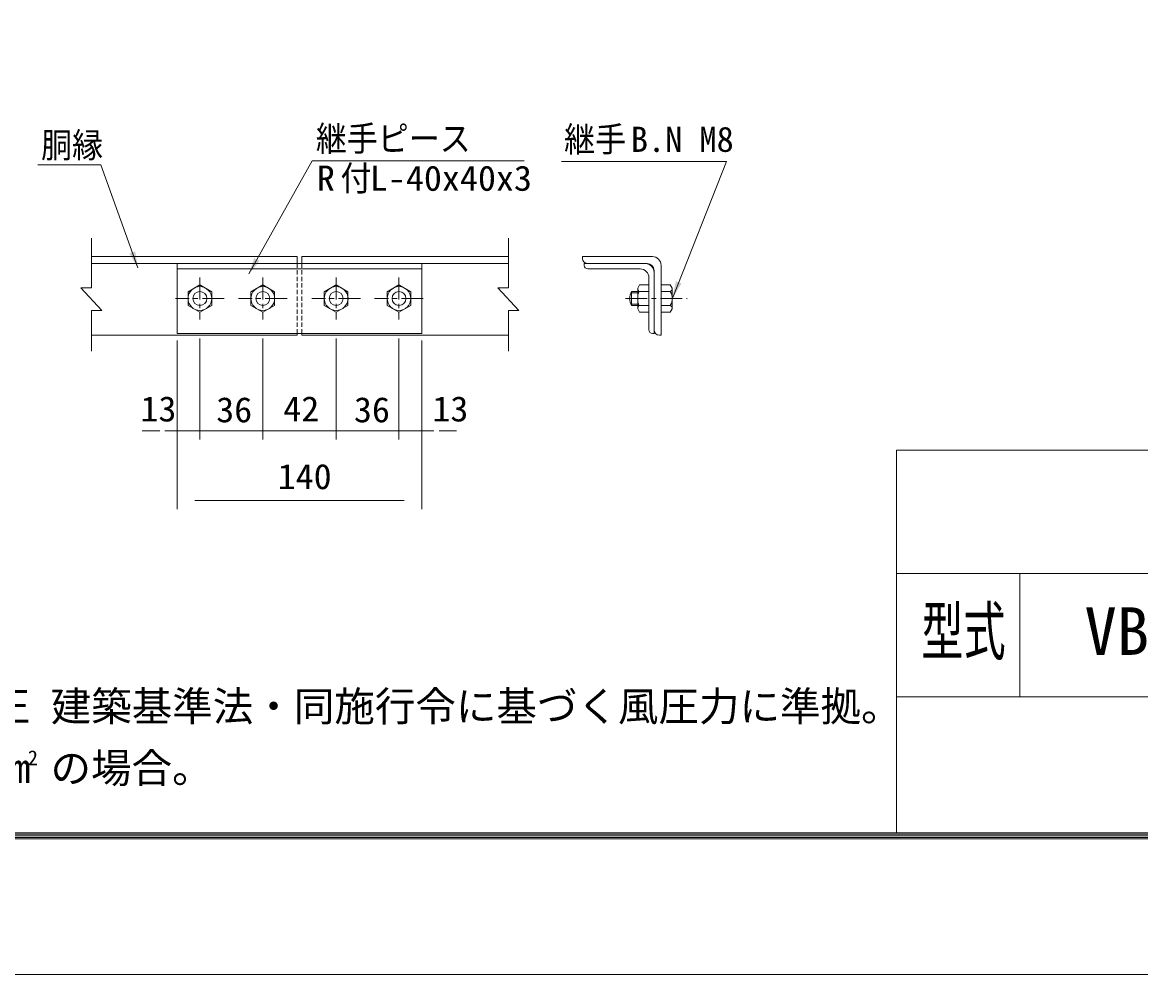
# Model space of a CAD drawing. Units: millimetres, scale not verified, with parts at other scales. Extents: x -4455 to 4455, y -3150 to 3150.
# Drawn here: x 747 to 2668, y -3150 to -1513 of the extents above; entities that cross this region are included whole.
import ezdxf
from ezdxf.enums import TextEntityAlignment as Align

# ---------------------------------------------------------------- set-up
doc = ezdxf.new("R2010")
doc.units = ezdxf.units.MM
doc.header["$LTSCALE"] = 30
doc.linetypes.add('USER1', pattern=[2, 1.25, -0.25, 0.25, -0.25])
doc.linetypes.add('USER2', pattern=[0.375, 0.25, -0.125])
doc.layers.add('0-4_7詳細', color=7, linetype='Continuous', lineweight=18)
doc.layers.add('0-F_D-TTL', color=7, linetype='Continuous', lineweight=9)
doc.layers.add('0-E_D-TTL-TXT', color=7, linetype='Continuous')
doc.styles.add('ＭＳ ゴシック', font='')
doc.styles.get('ＭＳ ゴシック').set_extended_font_data('MS Gothic')

msp = doc.modelspace()

# ---------------------------------------------------------------- linework, layer by layer
at = {"layer": '0-4_7詳細', "color": 4}
for p, q in [((865.58, -1969.57), (865.58, -1883.98)), ((1581.85, -1969.57), (1581.85, -1883.98)), ((847.58, -1969.57), (883.58, -2008.34)), ((865.58, -1969.57), (847.58, -1969.57)), ((1563.85, -1969.57), (1599.85, -2008.34)), ((1581.85, -1969.57), (1563.85, -1969.57)), ((865.58, -2008.34), (865.58, -2078.53)), ((865.58, -2008.34), (883.58, -2008.34)), ((1581.85, -2008.34), (1599.85, -2008.34)), ((1581.85, -2008.34), (1581.85, -2078.53))]:
    msp.add_line(p, q, dxfattribs=at)
at = {"layer": '0-4_7詳細', "lineweight": 9}
for p, q in [((1218.71, -1915.91), (865.58, -1915.91)), ((1218.71, -1927.91), (1218.71, -1915.91)), ((1581.85, -1915.91), (1227.11, -1915.91)), ((1227.11, -1927.91), (1227.11, -1915.91)), ((1581.85, -1927.91), (865.58, -1927.91)), ((1012.91, -1927.91), (1012.91, -2047.91)), ((1432.91, -1936.91), (1012.91, -1936.91)), ((1432.91, -1927.91), (1432.91, -2047.91)), ((1817.2, -1927.91), (1712.2, -1927.91)), ((1712.2, -1927.91), (1712.2, -1930.91)), ((1820.2, -1927.91), (1718.2, -1927.91)), ((1808.2, -1936.91), (1718.2, -1936.91)), ((1832.2, -2041.91), (1832.2, -1939.91)), ((1844.2, -2050.91), (1844.2, -1930.91)), ((1823.2, -1951.91), (1823.2, -2026.91)), ((1823.2, -2041.91), (1823.2, -1951.91)), ((1832.2, -2047.91), (1832.2, -1942.91)), ((1793.34, -1999.91), (1793.34, -1975.91)), ((1804, -1975.91), (1793.34, -1975.91)), ((1804, -2005.67), (1804, -1970.15)), ((1806.06, -1975.91), (1823.2, -1975.91)), ((1823.2, -2011.43), (1823.2, -1964.39)), ((1844.2, -1964.39), (1844.2, -2011.43)), ((1860, -1975.91), (1844.2, -1975.91)), ((1863.4, -1970.27), (1863.4, -2005.55)), ((1804, -1999.91), (1793.34, -1999.91)), ((1804, -2005.67), (1807.32, -2011.43)), ((1806.06, -1999.91), (1823.2, -1999.91)), ((1807.32, -2011.43), (1823.2, -2011.43)), ((1860, -1999.91), (1844.2, -1999.91)), ((1218.71, -2050.91), (865.58, -2050.91)), ((1432.91, -2047.91), (1012.91, -2047.91)), ((1218.71, -2050.91), (1218.71, -2044.91)), ((1227.11, -2050.91), (1227.11, -2044.91)), ((1581.85, -2050.91), (1227.11, -2050.91)), ((1832.2, -2047.91), (1829.2, -2047.91)), ((1844.2, -2050.91), (1841.2, -2050.91))]:
    msp.add_line(p, q, dxfattribs=at)
at = {"layer": '0-4_7詳細', "color": 3, "linetype": 'USER2'}
for p, q in [((1218.71, -1927.91), (1218.71, -2047.91)), ((1227.11, -1927.91), (1227.11, -2047.91))]:
    msp.add_line(p, q, dxfattribs=at)
at = {"layer": '0-4_7詳細', "color": 1, "linetype": 'USER1'}
for p, q in [((1051.91, -1951.97), (1051.91, -2023.71)), ((1159.91, -1951.97), (1159.91, -2023.71)), ((1285.91, -1951.97), (1285.91, -2023.71)), ((1393.91, -1951.97), (1393.91, -2023.71)), ((1093.6, -1987.91), (1010, -1987.91)), ((1201.6, -1987.91), (1118, -1987.91)), ((1327.6, -1987.91), (1244, -1987.91)), ((1435.6, -1987.91), (1352, -1987.91)), ((1782.94, -1987.91), (1888.99, -1987.91))]:
    msp.add_line(p, q, dxfattribs=at)
at = {"layer": '0-4_7詳細', "color": 1}
for p, q in [((1804, -1978.31), (1792.13, -1978.31)), ((1804, -1997.51), (1792.13, -1997.51)), ((1012.91, -2059.91), (1012.91, -2230.22)), ((1012.91, -2059.91), (1012.91, -2350.22)), ((1051.91, -2056.71), (1051.91, -2230.22)), ((1051.91, -2056.71), (1051.91, -2230.22)), ((1159.91, -2056.71), (1159.91, -2230.22)), ((1159.91, -2056.71), (1159.91, -2230.22)), ((1285.91, -2056.71), (1285.91, -2230.22)), ((1285.91, -2056.71), (1285.91, -2230.22)), ((1393.91, -2056.71), (1393.91, -2230.22)), ((1393.91, -2056.71), (1393.91, -2230.22)), ((1432.91, -2059.91), (1432.91, -2230.22)), ((1432.91, -2059.91), (1432.91, -2350.22)), ((982.91, -2215.22), (952.91, -2215.22)), ((1021.91, -2215.22), (991.91, -2215.22)), ((1051.91, -2215.22), (1012.91, -2215.22)), ((1159.91, -2215.22), (1051.91, -2215.22)), ((1081.91, -2215.22), (1111.91, -2215.22)), ((1129.91, -2215.22), (1099.91, -2215.22)), ((1159.91, -2215.22), (1285.91, -2215.22)), ((1189.91, -2215.22), (1219.91, -2215.22)), ((1255.91, -2215.22), (1225.91, -2215.22)), ((1285.91, -2215.22), (1393.91, -2215.22)), ((1315.91, -2215.22), (1345.91, -2215.22)), ((1363.91, -2215.22), (1333.91, -2215.22)), ((1393.91, -2215.22), (1432.91, -2215.22)), ((1423.91, -2215.22), (1453.91, -2215.22)), ((1462.91, -2215.22), (1492.91, -2215.22)), ((1042.91, -2335.22), (1402.91, -2335.22))]:
    msp.add_line(p, q, dxfattribs=at)
for points in [[(773.58, -1758.01), (881.5, -1758.01), (945.17, -1934.93)], [(1608.97, -1751.43), (1244.48, -1751.43), (1136.17, -1945.3)], [(1673.23, -1752.4), (1956.65, -1752.4), (1864.13, -1986.05)]]:
    msp.add_lwpolyline(points, dxfattribs=at)
at = {"layer": '0-4_7詳細', "lineweight": 9}
for points in [[(1829.2, -1915.91), (1709.2, -1915.91), (1709.2, -1918.91)], [(1804, -1970.15), (1807.32, -1964.39), (1823.2, -1964.39)], [(1863.4, -1970.27), (1860, -1964.39), (1844.2, -1964.39)], [(1863.4, -2005.55), (1860, -2011.43), (1844.2, -2011.43)]]:
    msp.add_lwpolyline(points, dxfattribs=at)
for points in [[(1051.91, -1964.39), (1031.54, -1976.15), (1031.54, -1999.67), (1051.91, -2011.43), (1072.28, -1999.67), (1072.28, -1976.15)], [(1159.91, -1964.39), (1139.54, -1976.15), (1139.54, -1999.67), (1159.91, -2011.43), (1180.28, -1999.67), (1180.28, -1976.15)], [(1285.91, -1964.39), (1265.54, -1976.15), (1265.54, -1999.67), (1285.91, -2011.43), (1306.28, -1999.67), (1306.28, -1976.15)], [(1393.91, -1964.39), (1373.54, -1976.15), (1373.54, -1999.67), (1393.91, -2011.43), (1414.28, -1999.67), (1414.28, -1976.15)]]:
    msp.add_lwpolyline(points, close=True, dxfattribs=at)
for centre, radius in [((1051.91, -1987.91), 20.4), ((1051.91, -1987.91), 12), ((1159.91, -1987.91), 20.4), ((1159.91, -1987.91), 12), ((1285.91, -1987.91), 20.4), ((1285.91, -1987.91), 12), ((1393.91, -1987.91), 20.4), ((1393.91, -1987.91), 12)]:
    msp.add_circle(centre, radius, dxfattribs=at)
for centre, radius, start, end in [((1718.2, -1918.91), 9, 180, 270), ((1829.2, -1930.91), 15, 0, 90), ((1718.2, -1930.91), 6, 180, 270), ((1808.2, -1951.91), 15, 0, 90), ((1808.2, -1951.91), 15, 0, 90), ((1817.2, -1942.91), 15, 0, 90), ((1820.2, -1939.91), 12, 0, 90), ((1814.12, -1987.91), 24, 150, 210), ((1813.08, -1970.15), 9.09, 180, 219.3382), ((1840, -1987.91), 36, 160.52878, 199.47122), ((1857.52, -1970.57), 5.88, 294.94299, 2.968), ((1840.49, -1987.91), 22.91, 328.40741, 31.59259), ((1813.08, -2005.67), 9.09, 140.6618, 180), ((1857.52, -2005.24), 5.88, 357.032, 65.05701), ((1829.2, -2041.91), 6, 180, 270), ((1841.2, -2041.91), 9, 180, 270)]:
    msp.add_arc(centre, radius, start, end, dxfattribs=at)
at = {"layer": '0-4_7詳細', "color": 1}
for points in [[(945.85, -1936.81), (930.79, -1910.35), (940.59, -1906.82)], [(1135.2, -1947.05), (1145.28, -1918.32), (1154.38, -1923.4)], [(1863.4, -1987.91), (1869.6, -1958.1), (1879.29, -1961.93)]]:
    msp.add_solid(points, dxfattribs=at)
at = {"layer": '0-F_D-TTL'}
for p, q in [((2248.64, -2248.64), (2248.64, -2906.26)), ((2248.64, -2248.64), (4157.86, -2248.64)), ((2248.64, -2460.77), (4157.86, -2460.77)), ((2460.77, -2460.77), (2460.77, -2672.91)), ((2248.64, -2672.91), (4157.86, -2672.91))]:
    msp.add_line(p, q, dxfattribs=at)
at = {"layer": '0-F_D-TTL', "color": 2, "lineweight": 18}
msp.add_lwpolyline([(-4454.85, 3150.21), (4454.85, 3150.21), (4454.85, -3150.21), (-4454.85, -3150.21)], close=True, dxfattribs=at)
at = {"layer": '0-F_D-TTL'}
for points in [[(-4168.47, 2916.87), (4168.47, 2916.87), (4168.47, -2916.87), (-4168.47, -2916.87)], [(-4165.81, 2914.21), (4165.81, 2914.21), (4165.81, -2914.21), (-4165.81, -2914.21)], [(-4163.16, 2911.56), (4163.16, 2911.56), (4163.16, -2911.56), (-4163.16, -2911.56)], [(-4160.51, 2908.91), (4160.51, 2908.91), (4160.51, -2908.91), (-4160.51, -2908.91)], [(-4157.86, 2906.26), (4157.86, 2906.26), (4157.86, -2906.26), (-4157.86, -2906.26)]]:
    msp.add_lwpolyline(points, close=True, dxfattribs=at)

# ---------------------------------------------------------------- texts
at = {"layer": '0-4_7詳細', "color": 3, "style": 'ＭＳ ゴシック'}
for s, width, p in [('継手ピース', 0.9, (1251.16, -1747.57)), ('継手', 0.9, (1677.48, -1748.81)), ('胴縁', 0.9, (779.06, -1758.83)), ('R', 1.05, (1252.73, -1815.71)), ('付', 0.9, (1293.47, -1815.71)), ('L-40x40x3', 1.05, (1343.81, -1815.71)), ('13', 1.05, (949.65, -2212.25)), ('36', 1.05, (1079.83, -2213.72)), ('42', 1.05, (1195.08, -2212.25)), ('36', 1.05, (1316.49, -2213.72)), ('13', 1.05, (1451.16, -2212.25)), ('140', 1.05, (1185.41, -2328.55))]:
    msp.add_text(s, height=43.33, dxfattribs=dict(at, width=width)).set_placement(p, align=Align.BOTTOM_LEFT)
msp.add_text('B.N M8', height=43.33, dxfattribs=at).set_placement((1792.2, -1748.81), align=Align.BOTTOM_LEFT)
at = {"layer": '0-E_D-TTL-TXT', "style": 'ＭＳ ゴシック', "width": 0.65}
msp.add_text('型式', height=81.64, dxfattribs=at).set_placement((2291.35, -2624.97), align=Align.BOTTOM_LEFT)
at = {"layer": '0-E_D-TTL-TXT', "style": 'ＭＳ ゴシック'}
for s, height, p in [('VB5型H1800', 81.64, (2571.51, -2624.97)), ('（設計条件）風荷重：昭和57年改正 建築基準法・同施行令に基づく風圧力に準拠。', 51.03, (-352.62, -2729.76)), ('（基礎条件）長期許容地耐力98kN/m の場合。', 51.03, (-352.62, -2835.83)), ('2', 25.51, (756.29, -2797.85))]:
    msp.add_text(s, height=height, dxfattribs=at).set_placement(p, align=Align.BOTTOM_LEFT)

doc.saveas('drawing.dxf')
